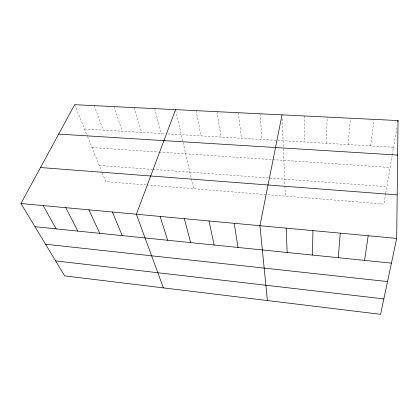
<?xml version="1.0" encoding="UTF-8"?>
<svg xmlns="http://www.w3.org/2000/svg" width="419" height="419" viewBox="0 0 419 419"><rect width="100%" height="100%" fill="white"/><g stroke="black" fill="none" stroke-linecap="round" stroke-linejoin="round"><path stroke-width="0.31" stroke-dasharray="2.1 1.57" d="M326.144 143.277L327.213 117.084M348.231 144.581L350.41 118.221M370.689 145.912L374.015 119.384M385.679 193.662L383.919 204.063L266.442 194.615M385.784 193.033L392.116 155.632M392.226 154.988L396.976 126.92M84.507 129L165.186 133.766M167.762 133.918L393.53 147.258M92.033 147.598L158.764 152.045M159.398 152.087L390.11 167.469M99.266 165.468L152.176 169.381M152.825 169.428L386.852 186.727M146.069 184.931L105.829 181.689L101.885 171.947M146.723 184.983L265.803 194.563M74.671 104.687L87.377 136.096M87.618 136.688L101.649 171.355M94.181 105.64L103.257 130.11M114.02 106.615L122.306 131.236M134.19 107.604L141.653 132.378M154.695 108.615L161.315 133.541M175.697 110.265L182.972 142.02M183.108 142.628L191.258 178.19M191.394 178.798L193.678 188.76M196.139 110.647L201.005 135.882M217.068 111.674L221.028 137.065M238.353 112.721L241.37 138.27M260 113.785L262.048 139.49M282.176 118.745L283.37 148.242M283.391 148.865L284.868 185.334M284.894 185.952L285.302 196.134M304.419 115.963L304.424 141.994"/><path stroke-width="0.63" d="M396.683 238.395L398.05 120.562L74.671 104.687L20.95 203.524L64.673 275.875L380.583 314.313L396.683 238.395L20.95 203.524M312.469 255.066L312.93 230.623M338.269 257.701L340.265 233.158M364.588 260.393L368.175 235.75M397.835 121.835L398.05 120.562M282.018 114.864L259.927 225.7L267.401 300.543M175.551 109.637L136.369 214.235L163.384 287.884M58.681 134.101L397.647 155.082M40.507 167.537L397.186 194.877M34.966 226.71L391.435 263.137M45.551 244.23L387.528 281.568M55.622 260.896L383.851 298.899M43.152 205.582L56.183 228.879M65.778 207.683L77.793 231.089M88.849 209.825L99.806 233.336M112.376 212.009L122.228 235.63M160.116 216.44L167.658 240.27M184.334 218.687L190.671 242.622M209.029 220.981L214.114 245.015M234.221 223.317L238.002 247.456M286.156 228.135L287.162 252.479"/></g></svg>
